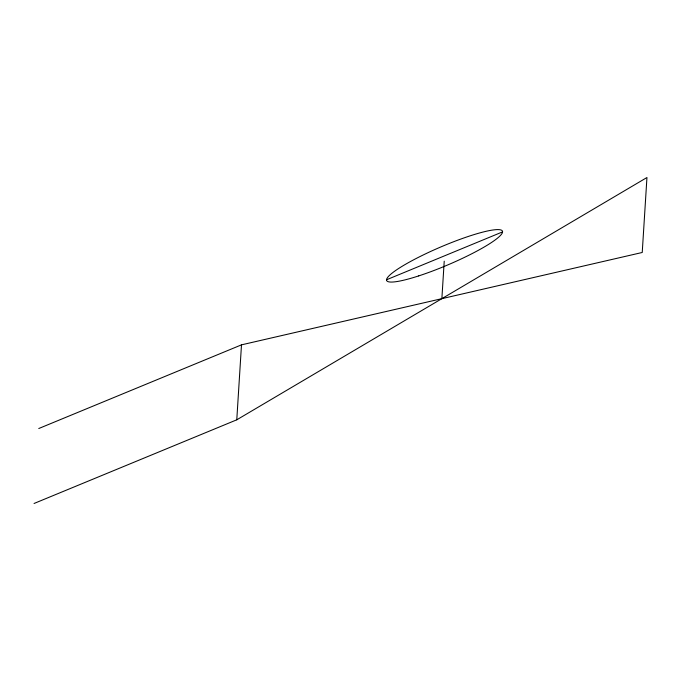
<?xml version="1.0" encoding="UTF-8"?>
<svg xmlns="http://www.w3.org/2000/svg" width="681" height="681" viewBox="0 0 681 681"><rect width="100%" height="100%" fill="white"/><g stroke="black" fill="none" stroke-linecap="round" stroke-linejoin="round"><path stroke-width="1.02" d="M236.775 419.811L241.491 344.85L642.234 252.481L646.95 177.52L236.775 419.811L34.05 503.48M441.867 298.67L444.225 261.189M386.561 279.763L502.561 231.889M38.766 428.519L241.491 344.85M418.696 275.907A62.924 9.628 -23.1 0 0 502.459 231.174A62.924 9.628 -23.1 0 0 412.524 260.406A62.924 9.628 -23.1 0 0 418.696 275.907"/></g></svg>
